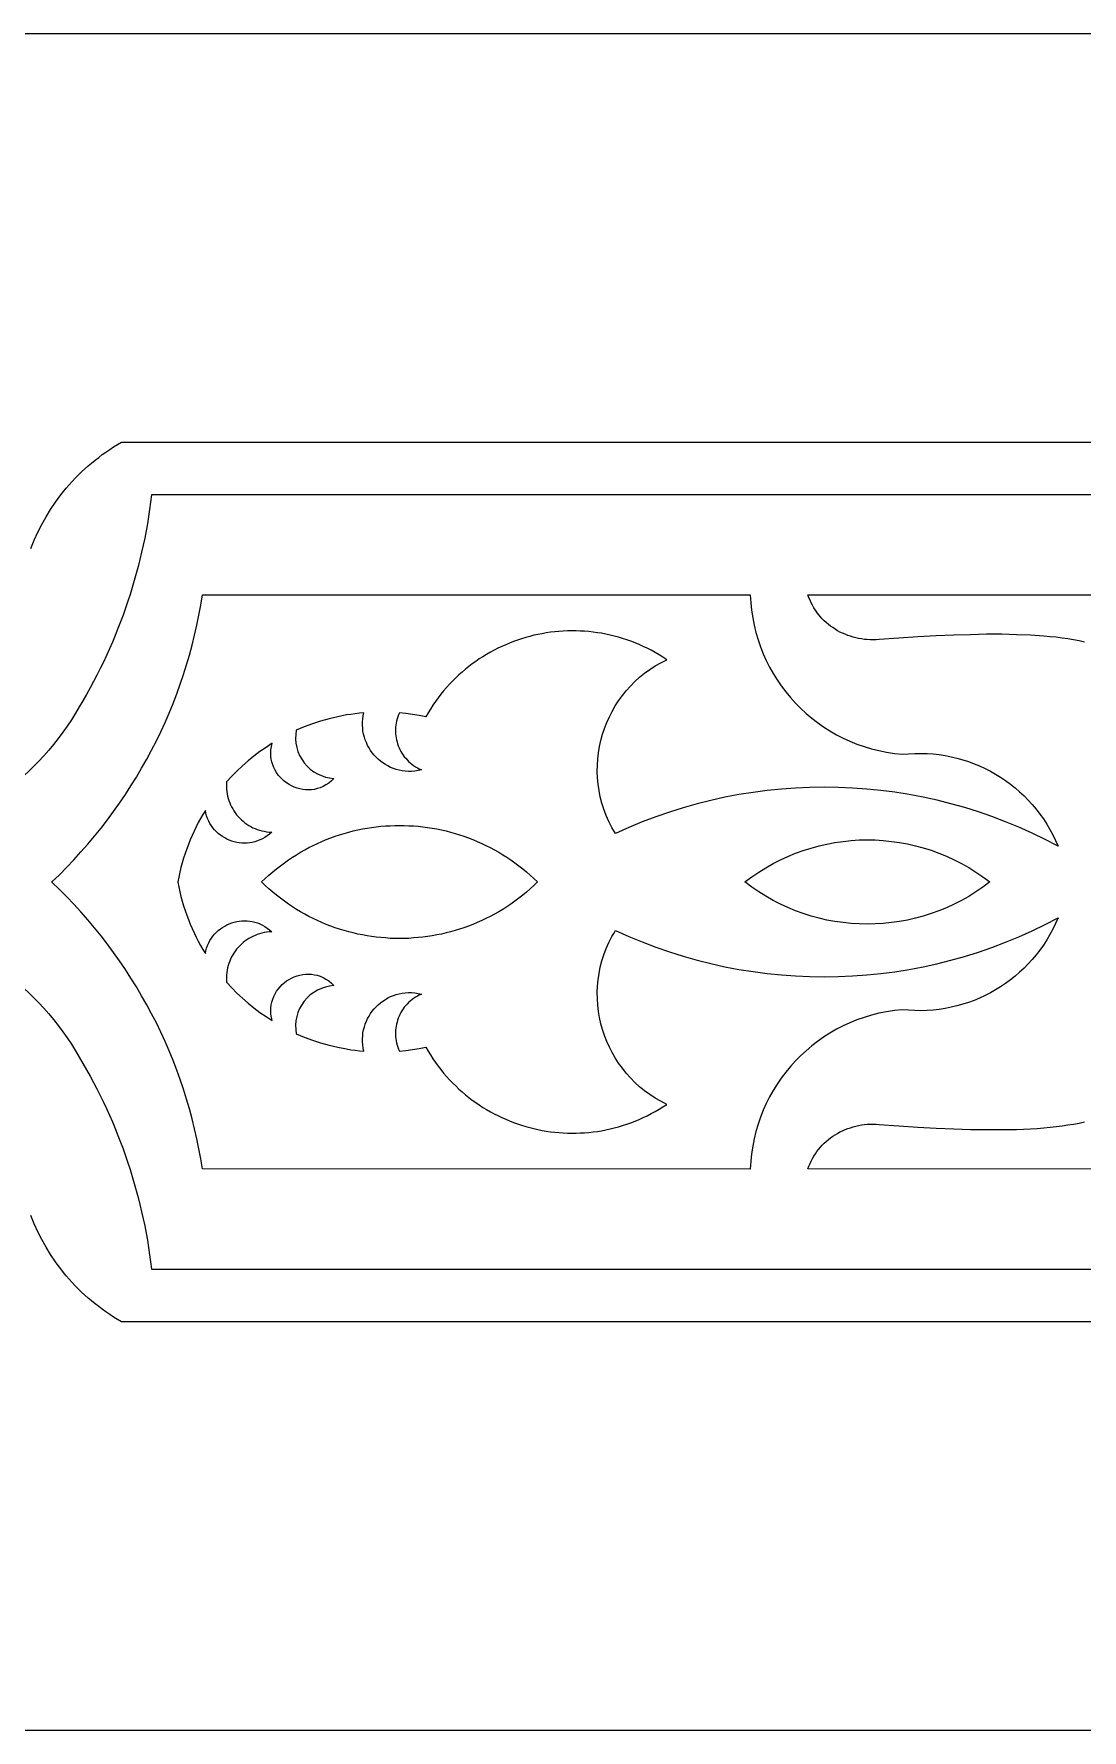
# Model space of a CAD drawing. Extents: x -375 to 375, y -213 to -78.
# Drawn here: x -166.9 to -83.4, y -212.5 to -77.5 of the extents above; entities that cross this region are included whole.
import ezdxf

# ---------------------------------------------------------------- set-up
doc = ezdxf.new("R2010")
doc.units = 0
doc.layers.add('LAYER_1', color=18, linetype='CONTINUOUS')

msp = doc.modelspace()

# ---------------------------------------------------------------- linework, layer by layer
at = {"layer": 'LAYER_1'}
for points in [[(-375, -212.51), (375, -212.51), (375, -77.51), (-375, -77.51)], [(-148.74, -145.01), (-148.45, -144.74), (-148.16, -144.47), (-147.86, -144.21), (-147.55, -143.96), (-147.24, -143.72), (-146.93, -143.48), (-146.61, -143.26), (-146.29, -143.04), (-145.97, -142.84), (-145.64, -142.64), (-145.3, -142.45), (-144.97, -142.27), (-144.63, -142.1), (-144.28, -141.94), (-143.94, -141.78), (-143.59, -141.64), (-143.24, -141.5), (-142.88, -141.37), (-142.53, -141.26), (-142.17, -141.15), (-141.81, -141.05), (-141.44, -140.95), (-141.08, -140.87), (-140.71, -140.79), (-140.35, -140.73), (-139.98, -140.67), (-139.61, -140.62), (-139.24, -140.58), (-138.87, -140.55), (-138.5, -140.53), (-138.13, -140.52), (-137.75, -140.51), (-137.38, -140.52), (-137.01, -140.53), (-136.64, -140.55), (-136.27, -140.58), (-135.9, -140.62), (-135.53, -140.67), (-135.16, -140.73), (-134.79, -140.79), (-134.43, -140.87), (-134.06, -140.95), (-133.7, -141.05), (-133.34, -141.15), (-132.98, -141.26), (-132.63, -141.37), (-132.27, -141.5), (-131.92, -141.64), (-131.57, -141.78), (-131.22, -141.94), (-130.88, -142.1), (-130.54, -142.27), (-130.2, -142.45), (-129.87, -142.64), (-129.54, -142.84), (-129.22, -143.04), (-128.89, -143.26), (-128.58, -143.48), (-128.26, -143.72), (-127.95, -143.96), (-127.65, -144.21), (-127.35, -144.47), (-127.06, -144.74), (-126.77, -145.01), (-127.06, -145.29), (-127.35, -145.56), (-127.65, -145.82), (-127.95, -146.07), (-128.26, -146.31), (-128.58, -146.54), (-128.89, -146.77), (-129.22, -146.98), (-129.54, -147.19), (-129.87, -147.39), (-130.2, -147.58), (-130.54, -147.76), (-130.88, -147.93), (-131.22, -148.09), (-131.57, -148.24), (-131.92, -148.39), (-132.27, -148.52), (-132.63, -148.65), (-132.98, -148.77), (-133.34, -148.88), (-133.7, -148.98), (-134.06, -149.07), (-134.43, -149.16), (-134.79, -149.23), (-135.16, -149.3), (-135.53, -149.36), (-135.9, -149.4), (-136.27, -149.44), (-136.64, -149.47), (-137.01, -149.5), (-137.38, -149.51), (-137.75, -149.51), (-138.13, -149.51), (-138.5, -149.5), (-138.87, -149.47), (-139.24, -149.44), (-139.61, -149.4), (-139.98, -149.36), (-140.35, -149.3), (-140.71, -149.23), (-141.08, -149.16), (-141.44, -149.07), (-141.81, -148.98), (-142.17, -148.88), (-142.53, -148.77), (-142.88, -148.65), (-143.24, -148.52), (-143.59, -148.39), (-143.94, -148.24), (-144.28, -148.09), (-144.63, -147.93), (-144.97, -147.76), (-145.3, -147.58), (-145.64, -147.39), (-145.97, -147.19), (-146.29, -146.98), (-146.61, -146.77), (-146.93, -146.54), (-147.24, -146.31), (-147.55, -146.07), (-147.86, -145.82), (-148.16, -145.56), (-148.45, -145.29)], [(-110.27, -145.01), (-109.73, -144.61), (-109.17, -144.23), (-108.6, -143.88), (-108.02, -143.55), (-107.43, -143.25), (-106.84, -142.98), (-106.23, -142.73), (-105.62, -142.5), (-105, -142.31), (-104.37, -142.14), (-103.74, -141.99), (-103.1, -141.87), (-102.46, -141.78), (-101.82, -141.71), (-101.18, -141.67), (-100.54, -141.66), (-99.89, -141.67), (-99.25, -141.71), (-98.61, -141.78), (-97.97, -141.87), (-97.33, -141.98), (-96.7, -142.13), (-96.07, -142.3), (-95.45, -142.49), (-94.83, -142.72), (-94.22, -142.97), (-93.62, -143.24), (-93.03, -143.54), (-92.45, -143.87), (-91.88, -144.22), (-91.32, -144.61), (-90.77, -145.01), (-91.32, -145.42), (-91.88, -145.8), (-92.45, -146.16), (-93.03, -146.48), (-93.62, -146.79), (-94.22, -147.06), (-94.83, -147.31), (-95.45, -147.53), (-96.07, -147.73), (-96.7, -147.9), (-97.33, -148.04), (-97.97, -148.16), (-98.61, -148.25), (-99.25, -148.32), (-99.89, -148.35), (-100.54, -148.37), (-101.18, -148.35), (-101.82, -148.31), (-102.46, -148.25), (-103.1, -148.15), (-103.74, -148.04), (-104.37, -147.89), (-105, -147.72), (-105.62, -147.52), (-106.23, -147.3), (-106.84, -147.05), (-107.43, -146.78), (-108.02, -146.48), (-108.6, -146.15), (-109.17, -145.8), (-109.73, -145.42)]]:
    msp.add_lwpolyline(points, close=True, dxfattribs=at)
for points in [[(-167.1, -118.46), (-166.84, -117.81), (-166.55, -117.18), (-166.24, -116.56), (-165.9, -115.95), (-165.54, -115.36), (-165.15, -114.78), (-164.94, -114.49), (-164.73, -114.21), (-164.51, -113.94), (-164.29, -113.67), (-164.06, -113.4), (-163.82, -113.14), (-163.58, -112.88), (-163.33, -112.63), (-163.07, -112.38), (-162.81, -112.14), (-162.55, -111.9), (-162.27, -111.67), (-162, -111.44), (-161.71, -111.22), (-161.42, -111), (-161.13, -110.79), (-160.83, -110.59), (-160.52, -110.39), (-160.21, -110.2), (-159.89, -110.01), (0, -110.01)], [(-83.23, -125.92), (-83.66, -125.83), (-84.1, -125.75), (-84.55, -125.67), (-85.01, -125.6), (-85.49, -125.54), (-85.98, -125.49), (-86.48, -125.45), (-87.54, -125.37), (-88.64, -125.33), (-89.81, -125.3), (-91.03, -125.3), (-92.31, -125.33), (-93.64, -125.37), (-95.04, -125.43), (-96.5, -125.51), (-98.01, -125.6), (-99.59, -125.71), (-99.83, -125.73), (-100.07, -125.74), (-100.3, -125.74), (-100.53, -125.72), (-100.76, -125.7), (-100.99, -125.67), (-101.22, -125.63), (-101.44, -125.58), (-101.66, -125.53), (-101.87, -125.46), (-102.08, -125.39), (-102.29, -125.3), (-102.5, -125.21), (-102.7, -125.12), (-102.89, -125.01), (-103.08, -124.89), (-103.27, -124.77), (-103.45, -124.64), (-103.62, -124.51), (-103.79, -124.37), (-103.95, -124.22), (-104.11, -124.06), (-104.25, -123.9), (-104.4, -123.73), (-104.53, -123.55), (-104.66, -123.37), (-104.78, -123.19), (-104.89, -122.99), (-104.99, -122.8), (-105.08, -122.59), (-105.17, -122.39), (-105.25, -122.17), (-82.07, -122.17)], [(-82.07, -167.86), (-105.25, -167.85), (-105.17, -167.64), (-105.08, -167.43), (-104.99, -167.23), (-104.89, -167.03), (-104.78, -166.84), (-104.66, -166.65), (-104.53, -166.47), (-104.4, -166.3), (-104.25, -166.13), (-104.11, -165.97), (-103.95, -165.81), (-103.79, -165.66), (-103.62, -165.52), (-103.45, -165.38), (-103.27, -165.25), (-103.08, -165.13), (-102.89, -165.02), (-102.7, -164.91), (-102.5, -164.81), (-102.29, -164.72), (-102.08, -164.64), (-101.87, -164.57), (-101.66, -164.5), (-101.44, -164.44), (-101.22, -164.39), (-100.99, -164.35), (-100.76, -164.32), (-100.53, -164.3), (-100.3, -164.29), (-100.07, -164.29), (-99.83, -164.3), (-99.59, -164.31), (-98.01, -164.42), (-96.5, -164.52), (-95.04, -164.6), (-93.64, -164.66), (-92.31, -164.7), (-91.03, -164.72), (-89.81, -164.72), (-88.64, -164.7), (-87.54, -164.65), (-87, -164.62), (-86.48, -164.58), (-85.98, -164.54), (-85.49, -164.48), (-85.01, -164.42), (-84.55, -164.35), (-84.1, -164.28), (-83.66, -164.2), (-83.23, -164.11)], [(0, -180.01), (-159.89, -180.01), (-160.21, -179.83), (-160.52, -179.64), (-160.83, -179.44), (-161.13, -179.23), (-161.42, -179.02), (-161.71, -178.81), (-162, -178.59), (-162.27, -178.36), (-162.55, -178.13), (-162.81, -177.89), (-163.07, -177.65), (-163.33, -177.4), (-163.58, -177.15), (-163.82, -176.89), (-164.06, -176.63), (-164.29, -176.36), (-164.51, -176.09), (-164.73, -175.81), (-164.94, -175.53), (-165.15, -175.25), (-165.54, -174.67), (-165.9, -174.08), (-166.24, -173.47), (-166.55, -172.85), (-166.84, -172.21), (-167.1, -171.57)]]:
    msp.add_lwpolyline(points, dxfattribs=at)
for points in [[(-70.62, -114.19), (-157.5, -114.2, -0.10951), (-163.56, -131.58, -0.111005), (-170.21, -138.52, 0.256888)], [(-170.21, -151.5, -0.111005), (-163.56, -158.45, -0.10951), (-157.5, -175.83), (-70.62, -175.83)]]:
    msp.add_lwpolyline(points, format="xyb", dxfattribs=at)
msp.add_lwpolyline([(-109.84, -122.17), (-109.81, -122.79), (-109.74, -123.39), (-109.65, -123.99), (-109.54, -124.58), (-109.39, -125.16), (-109.22, -125.74), (-109.03, -126.3), (-108.81, -126.85), (-108.57, -127.39), (-108.3, -127.91), (-108.01, -128.43), (-107.7, -128.93), (-107.37, -129.41), (-107.01, -129.88), (-106.64, -130.33), (-106.25, -130.77), (-105.83, -131.19), (-105.4, -131.59), (-104.95, -131.97), (-104.48, -132.33), (-104, -132.67), (-103.5, -132.99), (-102.98, -133.29), (-102.45, -133.56), (-101.91, -133.81), (-101.35, -134.04), (-100.78, -134.24), (-100.19, -134.41), (-99.6, -134.56), (-98.99, -134.69), (-98.37, -134.78), (-97.74, -134.85, -0.334842), (-85.34, -142.16, 0.236772), (-120.57, -141.15), (-120.85, -140.68), (-121.09, -140.2), (-121.31, -139.71), (-121.49, -139.22), (-121.65, -138.73), (-121.78, -138.23), (-121.88, -137.72), (-121.95, -137.22), (-122, -136.72), (-122.02, -136.21), (-122.01, -135.71), (-121.98, -135.21), (-121.92, -134.72), (-121.84, -134.23), (-121.73, -133.74), (-121.6, -133.26), (-121.44, -132.79), (-121.26, -132.33), (-121.06, -131.88), (-120.83, -131.43), (-120.59, -131), (-120.32, -130.59), (-120.02, -130.18), (-119.71, -129.79), (-119.38, -129.42), (-119.02, -129.06), (-118.65, -128.72), (-118.25, -128.4), (-117.84, -128.1), (-117.41, -127.82), (-116.95, -127.56), (-116.49, -127.32), (-116.79, -127.12), (-117.1, -126.93), (-117.41, -126.75), (-117.73, -126.57), (-118.04, -126.41), (-118.36, -126.26), (-118.69, -126.11), (-119.01, -125.98), (-119.34, -125.85), (-119.67, -125.73), (-120, -125.63), (-120.33, -125.53), (-120.67, -125.44), (-121, -125.36), (-121.34, -125.28), (-121.68, -125.22), (-122.01, -125.17), (-122.35, -125.12), (-122.69, -125.08), (-123.03, -125.05), (-123.37, -125.04), (-123.71, -125.02), (-124.05, -125.02), (-124.39, -125.03), (-124.73, -125.04), (-125.07, -125.07), (-125.4, -125.1), (-125.74, -125.14), (-126.08, -125.19), (-126.41, -125.25), (-126.74, -125.31), (-127.07, -125.38), (-127.4, -125.47), (-127.72, -125.56), (-128.05, -125.65), (-128.37, -125.76), (-128.69, -125.88), (-129, -126), (-129.31, -126.13), (-129.62, -126.27), (-129.93, -126.41), (-130.23, -126.57), (-130.53, -126.73), (-130.83, -126.9), (-131.12, -127.08), (-131.41, -127.26), (-131.69, -127.46), (-131.97, -127.66), (-132.24, -127.86), (-132.51, -128.08), (-132.78, -128.3), (-133.03, -128.53), (-133.29, -128.77), (-133.54, -129.02), (-133.78, -129.27), (-134.02, -129.53), (-134.25, -129.8), (-134.47, -130.07), (-134.69, -130.36), (-134.9, -130.65), (-135.11, -130.94), (-135.3, -131.25), (-135.49, -131.56), (-135.68, -131.88), (-136.2, -131.77), (-136.72, -131.68), (-137.25, -131.61), (-137.77, -131.55), (-137.84, -131.71), (-137.9, -131.88), (-137.95, -132.04), (-137.99, -132.2), (-138.03, -132.37), (-138.05, -132.54), (-138.07, -132.7), (-138.08, -132.87), (-138.08, -133.04), (-138.07, -133.21), (-138.06, -133.37), (-138.04, -133.53), (-138, -133.7), (-137.96, -133.86), (-137.92, -134.02), (-137.86, -134.17), (-137.8, -134.33), (-137.73, -134.48), (-137.65, -134.62), (-137.57, -134.77), (-137.48, -134.91), (-137.38, -135.04), (-137.27, -135.17), (-137.16, -135.3), (-137.04, -135.42), (-136.92, -135.53), (-136.78, -135.64), (-136.64, -135.75), (-136.5, -135.84), (-136.34, -135.93), (-136.19, -136.01), (-136.02, -136.09), (-136.29, -136.15), (-136.55, -136.19), (-136.8, -136.21), (-137.06, -136.21), (-137.3, -136.19), (-137.55, -136.16), (-137.79, -136.12), (-138.02, -136.05), (-138.25, -135.98), (-138.47, -135.89), (-138.68, -135.78), (-138.89, -135.67), (-139.08, -135.54), (-139.27, -135.4), (-139.45, -135.25), (-139.62, -135.08), (-139.78, -134.91), (-139.93, -134.73), (-140.06, -134.54), (-140.19, -134.34), (-140.3, -134.14), (-140.4, -133.92), (-140.49, -133.71), (-140.56, -133.48), (-140.62, -133.25), (-140.67, -133.02), (-140.69, -132.78), (-140.71, -132.54), (-140.7, -132.29), (-140.68, -132.04), (-140.65, -131.79), (-140.59, -131.55), (-140.95, -131.58), (-141.3, -131.62), (-141.65, -131.67), (-141.99, -131.72), (-142.68, -131.86), (-143.37, -132.02), (-144.04, -132.21), (-144.7, -132.43), (-145.35, -132.67), (-145.98, -132.94, 0.452358), (-142.98, -136.77), (-143.19, -136.97), (-143.4, -137.14), (-143.62, -137.28), (-143.85, -137.41), (-144.08, -137.51), (-144.31, -137.58), (-144.54, -137.64), (-144.78, -137.67), (-145.01, -137.68), (-145.24, -137.68), (-145.47, -137.65), (-145.7, -137.61), (-145.92, -137.54), (-146.14, -137.47), (-146.35, -137.37), (-146.56, -137.26), (-146.75, -137.13), (-146.94, -137), (-147.11, -136.84), (-147.27, -136.68), (-147.42, -136.5), (-147.55, -136.31), (-147.67, -136.11), (-147.78, -135.91), (-147.86, -135.69), (-147.93, -135.46), (-147.98, -135.23), (-148.01, -134.99), (-148.01, -134.74), (-148, -134.49), (-147.96, -134.23), (-147.89, -133.97), (-148.39, -134.3), (-148.88, -134.64), (-149.36, -135), (-149.82, -135.37), (-150.27, -135.77), (-150.7, -136.18), (-151.12, -136.6), (-151.53, -137.04), (-151.54, -137.23), (-151.54, -137.43), (-151.53, -137.62), (-151.51, -137.81), (-151.49, -137.99), (-151.45, -138.18), (-151.4, -138.36), (-151.35, -138.53), (-151.28, -138.71), (-151.21, -138.88), (-151.13, -139.04), (-151.04, -139.2), (-150.94, -139.36), (-150.84, -139.51), (-150.73, -139.66), (-150.61, -139.8), (-150.48, -139.93), (-150.35, -140.06), (-150.21, -140.18), (-150.07, -140.3), (-149.92, -140.41), (-149.76, -140.51), (-149.6, -140.6), (-149.44, -140.69), (-149.26, -140.76), (-149.09, -140.83), (-148.91, -140.89), (-148.72, -140.94), (-148.53, -140.98), (-148.34, -141.02), (-148.14, -141.04), (-147.94, -141.05), (-148.12, -141.21), (-148.3, -141.35), (-148.49, -141.47), (-148.68, -141.58), (-148.88, -141.67), (-149.08, -141.75), (-149.28, -141.82), (-149.49, -141.86), (-149.69, -141.9), (-149.9, -141.92), (-150.11, -141.93), (-150.31, -141.92), (-150.52, -141.9), (-150.72, -141.86), (-150.92, -141.82), (-151.12, -141.76), (-151.31, -141.69), (-151.5, -141.6), (-151.68, -141.51), (-151.86, -141.4), (-152.02, -141.28), (-152.19, -141.15), (-152.34, -141.01), (-152.48, -140.86), (-152.62, -140.7), (-152.74, -140.53), (-152.85, -140.35), (-152.95, -140.16), (-153.04, -139.96), (-153.12, -139.76), (-153.18, -139.54), (-153.22, -139.31), (-153.42, -139.64), (-153.6, -139.96), (-153.78, -140.29), (-153.95, -140.63), (-154.12, -140.97), (-154.28, -141.32), (-154.43, -141.67), (-154.57, -142.02), (-154.7, -142.38), (-154.83, -142.74), (-154.95, -143.11), (-155.06, -143.48), (-155.16, -143.86), (-155.25, -144.24), (-155.34, -144.62), (-155.41, -145.01), (-155.41, -145.01), (-155.41, -145.02), (-155.34, -145.4), (-155.25, -145.79), (-155.16, -146.17), (-155.06, -146.54), (-154.95, -146.92), (-154.83, -147.28), (-154.7, -147.65), (-154.57, -148.01), (-154.43, -148.36), (-154.28, -148.71), (-154.12, -149.06), (-153.95, -149.4), (-153.78, -149.73), (-153.6, -150.06), (-153.42, -150.39), (-153.22, -150.71), (-153.18, -150.49), (-153.12, -150.27), (-153.04, -150.06), (-152.95, -149.86), (-152.85, -149.67), (-152.74, -149.49), (-152.62, -149.32), (-152.48, -149.16), (-152.34, -149.01), (-152.19, -148.87), (-152.02, -148.74), (-151.86, -148.63), (-151.68, -148.52), (-151.5, -148.42), (-151.31, -148.34), (-151.12, -148.27), (-150.92, -148.21), (-150.72, -148.16), (-150.52, -148.13), (-150.31, -148.11), (-150.11, -148.1), (-149.9, -148.11), (-149.69, -148.13), (-149.49, -148.16), (-149.28, -148.21), (-149.08, -148.27), (-148.88, -148.35), (-148.68, -148.45), (-148.49, -148.56), (-148.3, -148.68), (-148.12, -148.82), (-147.94, -148.98), (-148.14, -148.99), (-148.34, -149.01), (-148.53, -149.04), (-148.72, -149.08), (-148.91, -149.13), (-149.09, -149.19), (-149.26, -149.26), (-149.44, -149.34), (-149.6, -149.42), (-149.76, -149.52), (-149.92, -149.62), (-150.07, -149.73), (-150.21, -149.84), (-150.35, -149.96), (-150.48, -150.09), (-150.61, -150.23), (-150.73, -150.37), (-150.84, -150.51), (-150.94, -150.67), (-151.04, -150.82), (-151.13, -150.98), (-151.21, -151.15), (-151.28, -151.32), (-151.35, -151.49), (-151.4, -151.67), (-151.45, -151.85), (-151.49, -152.04), (-151.51, -152.22), (-151.53, -152.41), (-151.54, -152.6), (-151.54, -152.79), (-151.53, -152.99), (-151.12, -153.43), (-150.7, -153.85), (-150.27, -154.26), (-149.82, -154.65), (-149.36, -155.03), (-148.88, -155.39), (-148.39, -155.73), (-147.89, -156.05), (-147.96, -155.79), (-148, -155.54), (-148.01, -155.29), (-148.01, -155.04), (-147.98, -154.8), (-147.93, -154.57), (-147.86, -154.34), (-147.78, -154.12), (-147.67, -153.91), (-147.55, -153.71), (-147.42, -153.53), (-147.27, -153.35), (-147.11, -153.18), (-146.94, -153.03), (-146.75, -152.89), (-146.56, -152.77), (-146.35, -152.66), (-146.14, -152.56), (-145.92, -152.48), (-145.7, -152.42), (-145.47, -152.38), (-145.24, -152.35), (-145.01, -152.34), (-144.78, -152.36), (-144.54, -152.39), (-144.31, -152.44), (-144.08, -152.52), (-143.85, -152.62), (-143.62, -152.74), (-143.4, -152.89), (-143.19, -153.06), (-142.98, -153.26, 0.452358), (-145.98, -157.09), (-145.35, -157.36), (-144.7, -157.6), (-144.04, -157.82), (-143.37, -158.01), (-142.68, -158.17), (-141.99, -158.3), (-141.65, -158.36), (-141.3, -158.41), (-140.95, -158.45), (-140.59, -158.48), (-140.65, -158.23), (-140.68, -157.98), (-140.7, -157.74), (-140.71, -157.49), (-140.69, -157.25), (-140.67, -157.01), (-140.62, -156.78), (-140.56, -156.55), (-140.49, -156.32), (-140.4, -156.1), (-140.3, -155.89), (-140.19, -155.68), (-140.06, -155.49), (-139.93, -155.3), (-139.78, -155.11), (-139.62, -154.94), (-139.45, -154.78), (-139.27, -154.63), (-139.08, -154.49), (-138.89, -154.36), (-138.68, -154.24), (-138.47, -154.14), (-138.25, -154.05), (-138.02, -153.97), (-137.79, -153.91), (-137.55, -153.86), (-137.3, -153.83), (-137.06, -153.82), (-136.8, -153.82), (-136.55, -153.84), (-136.29, -153.88), (-136.02, -153.94), (-136.19, -154.01), (-136.34, -154.09), (-136.5, -154.18), (-136.64, -154.28), (-136.78, -154.38), (-136.92, -154.49), (-137.04, -154.61), (-137.16, -154.73), (-137.27, -154.85), (-137.38, -154.98), (-137.48, -155.12), (-137.57, -155.26), (-137.65, -155.4), (-137.73, -155.55), (-137.8, -155.7), (-137.86, -155.85), (-137.92, -156.01), (-137.96, -156.17), (-138, -156.33), (-138.04, -156.49), (-138.06, -156.66), (-138.07, -156.82), (-138.08, -156.99), (-138.08, -157.16), (-138.07, -157.32), (-138.05, -157.49), (-138.03, -157.66), (-137.99, -157.82), (-137.95, -157.99), (-137.9, -158.15), (-137.84, -158.31), (-137.77, -158.47), (-137.25, -158.42), (-136.72, -158.35), (-136.2, -158.26), (-135.68, -158.15), (-135.49, -158.47), (-135.3, -158.78), (-135.11, -159.08), (-134.9, -159.38), (-134.69, -159.67), (-134.47, -159.95), (-134.25, -160.23), (-134.02, -160.49), (-133.78, -160.76), (-133.54, -161.01), (-133.29, -161.25), (-133.03, -161.49), (-132.78, -161.72), (-132.51, -161.95), (-132.24, -162.16), (-131.97, -162.37), (-131.69, -162.57), (-131.41, -162.76), (-131.12, -162.95), (-130.83, -163.13), (-130.53, -163.3), (-130.23, -163.46), (-129.93, -163.61), (-129.62, -163.76), (-129.31, -163.9), (-129, -164.03), (-128.69, -164.15), (-128.37, -164.27), (-128.05, -164.37), (-127.72, -164.47), (-127.4, -164.56), (-127.07, -164.64), (-126.74, -164.72), (-126.41, -164.78), (-126.08, -164.84), (-125.74, -164.89), (-125.4, -164.93), (-125.07, -164.96), (-124.73, -164.98), (-124.39, -165), (-124.05, -165), (-123.71, -165), (-123.37, -164.99), (-123.03, -164.97), (-122.69, -164.94), (-122.35, -164.91), (-122.01, -164.86), (-121.68, -164.81), (-121.34, -164.74), (-121, -164.67), (-120.67, -164.59), (-120.33, -164.5), (-120, -164.4), (-119.67, -164.29), (-119.34, -164.18), (-119.01, -164.05), (-118.69, -163.92), (-118.36, -163.77), (-118.04, -163.62), (-117.73, -163.45), (-117.41, -163.28), (-117.1, -163.1), (-116.79, -162.91), (-116.49, -162.71), (-116.95, -162.47), (-117.41, -162.21), (-117.84, -161.93), (-118.25, -161.63), (-118.65, -161.31), (-119.02, -160.97), (-119.38, -160.61), (-119.71, -160.23), (-120.02, -159.84), (-120.32, -159.44), (-120.59, -159.02), (-120.83, -158.59), (-121.06, -158.15), (-121.26, -157.7), (-121.44, -157.23), (-121.6, -156.76), (-121.73, -156.29), (-121.84, -155.8), (-121.92, -155.31), (-121.98, -154.81), (-122.01, -154.32), (-122.02, -153.81), (-122, -153.31), (-121.95, -152.81), (-121.88, -152.3), (-121.78, -151.8), (-121.65, -151.3), (-121.49, -150.81), (-121.31, -150.31), (-121.09, -149.83), (-120.85, -149.35), (-120.71, -149.11), (-120.57, -148.87, 0.236772), (-85.34, -147.87, -0.334842), (-97.74, -155.18), (-98.37, -155.25), (-98.99, -155.34), (-99.6, -155.46), (-100.19, -155.61), (-100.78, -155.79), (-101.35, -155.99), (-101.91, -156.22), (-102.45, -156.47), (-102.98, -156.74), (-103.5, -157.04), (-104, -157.36), (-104.48, -157.7), (-104.95, -158.06), (-105.4, -158.44), (-105.83, -158.84), (-106.25, -159.26), (-106.64, -159.69), (-107.01, -160.15), (-107.37, -160.62), (-107.7, -161.1), (-108.01, -161.6), (-108.3, -162.11), (-108.57, -162.64), (-108.81, -163.18), (-109.03, -163.73), (-109.22, -164.29), (-109.39, -164.86), (-109.54, -165.45), (-109.65, -166.04), (-109.74, -166.64), (-109.81, -167.24), (-109.84, -167.86), (-153.45, -167.85), (-153.58, -167.05), (-153.73, -166.25), (-153.89, -165.45), (-154.07, -164.65), (-154.27, -163.86), (-154.48, -163.07), (-154.71, -162.29), (-154.96, -161.51), (-155.22, -160.74), (-155.5, -159.98), (-155.79, -159.21), (-156.1, -158.46), (-156.43, -157.71), (-156.77, -156.97), (-157.12, -156.23), (-157.5, -155.5), (-157.88, -154.78), (-158.29, -154.07), (-158.7, -153.36), (-159.14, -152.67), (-159.58, -151.98), (-160.05, -151.3), (-160.52, -150.62), (-161.01, -149.96), (-161.52, -149.31), (-162.04, -148.66), (-162.57, -148.03), (-163.12, -147.4), (-163.68, -146.79), (-164.25, -146.19), (-164.84, -145.6), (-165.44, -145.02), (-165.44, -145.01), (-165.44, -145.01), (-164.84, -144.43), (-164.25, -143.84), (-163.68, -143.24), (-163.12, -142.62), (-162.57, -142), (-162.04, -141.36), (-161.52, -140.72), (-161.01, -140.07), (-160.52, -139.4), (-160.05, -138.73), (-159.58, -138.05), (-159.14, -137.36), (-158.7, -136.66), (-158.29, -135.96), (-157.88, -135.24), (-157.5, -134.52), (-157.12, -133.79), (-156.77, -133.06), (-156.43, -132.32), (-156.1, -131.57), (-155.79, -130.81), (-155.5, -130.05), (-155.22, -129.28), (-154.96, -128.51), (-154.71, -127.74), (-154.48, -126.95), (-154.27, -126.17), (-154.07, -125.38), (-153.89, -124.58), (-153.73, -123.78), (-153.58, -122.98), (-153.45, -122.17)], format="xyb", close=True, dxfattribs=at)

doc.saveas('drawing.dxf')
